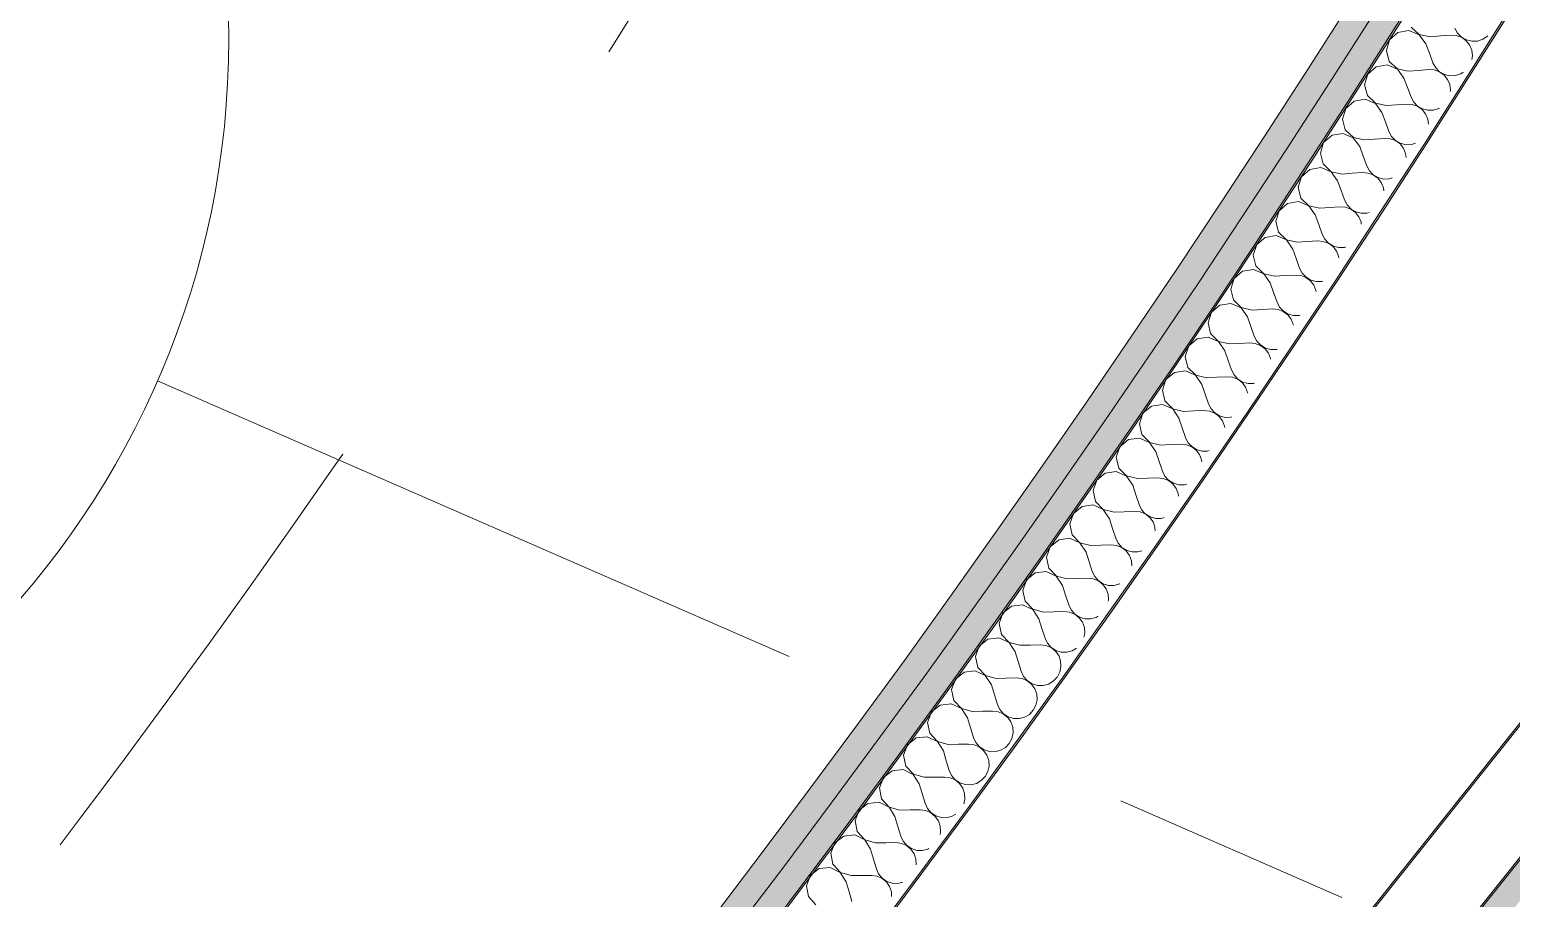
# Model space of a CAD drawing. Header units: millimetres. Extents: x -50172 to 68897, y -80883 to 956680.
# Drawn here: x -21403 to -20536, y -47901 to -47393 of the extents above; entities that cross this region are included whole.
import ezdxf
from ezdxf.enums import TextEntityAlignment as Align

# ---------------------------------------------------------------- set-up
doc = ezdxf.new("R2010")
doc.units = ezdxf.units.MM
doc.header["$MEASUREMENT"] = 0
doc.linetypes.add('Dashed', pattern=[564.444447, 282.222223, -282.222223])
doc.linetypes.add('Double Dashed', pattern=[1093.611073, 529.166651, -211.666656, 141.111112, -211.666656])
for name, color, linetype in [('A-25-M_Wall_Int', 7, 'Continuous'), ('New_A-15-MG_Structural_Grid_Phase_2', 7, 'Continuous'), ('New_A-25-M_Wall_Int', 7, 'Continuous')]:
    doc.layers.add(name, color=color, linetype=linetype)
for name, color, linetype, lineweight in [('A-25-M_Wall_Int_Pen_No__1', 7, 'Continuous', 13), ('A-25-M_Wall_Int_Pen_No__87', 8, 'Continuous', 20), ('New_A-25-M_Wall_Int_Pen_No__1', 7, 'Continuous', 13), ('New_A-25-M_Wall_Int_Pen_No__150', 7, 'Continuous', 0), ('New_A-35-M_FFE_Sanitary_Pen_No__1', 7, 'Continuous', 13), ('New_A-95-P_Drawing_Pen_No__191', 7, 'Continuous', 5)]:
    doc.layers.add(name, color=color, linetype=linetype, lineweight=lineweight)
for name, color, linetype, lineweight, true_color in [('A-25-M_Wall_Int_Pen_No__107', 7, 'Continuous', 15, 0xa6a6a6), ('A-25-M_Wall_Int_Pen_No__81', 7, 'Continuous', 20, 0x6a6a6a), ('New_A-15-MG_Structural_Grid_Phase_2_Pen_No__222', 7, 'Continuous', 13, 0x65af33), ('New_A-25-M_Wall_Int_Pen_No__107', 7, 'Continuous', 15, 0xa6a6a6), ('New_A-25-M_Wall_Int_Pen_No__81', 7, 'Continuous', 20, 0x6a6a6a)]:
    doc.layers.add(name, color=color, linetype=linetype, lineweight=lineweight, true_color=true_color)
doc.styles.add('GENERATED_STYLE_4', font='')
doc.styles.get('GENERATED_STYLE_4').set_extended_font_data('Swis721 BT')

# ---------------------------------------------------------------- blocks, each defined once
blk = doc.blocks.new('*X239')
at = {"layer": 'New_A-25-M_Wall_Int_Pen_No__150', "linetype": 'Continuous'}
for p, q in [((-20602.45, -47394.94), (-20607.3, -47399.27)), ((-20596.04, -47393.81), (-20602.45, -47394.94)), ((-20589.99, -47396.22), (-20596.04, -47393.81)), ((-20594.69, -47391.69), (-20589.94, -47396.13)), ((-20569.13, -47392.42), (-20567.55, -47395.3)), ((-20567.55, -47395.3), (-20565.25, -47397.64)), ((-20607.3, -47399.27), (-20609.17, -47405.5)), ((-20586.12, -47401.44), (-20589.99, -47396.22)), ((-20589.94, -47396.13), (-20583.56, -47397.41)), ((-20586.12, -47401.44), (-20584.01, -47407.02)), ((-20583.56, -47397.41), (-20577.62, -47396.94)), ((-20577.62, -47396.94), (-20571.68, -47396.46)), ((-20568.4, -47396.65), (-20571.68, -47396.46)), ((-20565.3, -47397.72), (-20568.4, -47396.65)), ((-20562.61, -47399.61), (-20565.3, -47397.72)), ((-20565.25, -47397.64), (-20562.39, -47399.26)), ((-20560.54, -47402.17), (-20562.61, -47399.61)), ((-20562.39, -47399.26), (-20559.19, -47400.03)), ((-20559.25, -47405.19), (-20560.54, -47402.17)), ((-20559.19, -47400.03), (-20555.9, -47399.9)), ((-20555.9, -47399.9), (-20552.78, -47398.86)), ((-20552.78, -47398.86), (-20550.04, -47397.01)), ((-20550.04, -47397.01), (-20549.9, -47396.85)), ((-20609.17, -47405.5), (-20607.48, -47411.79)), ((-20607.48, -47411.79), (-20602.74, -47416.25)), ((-20584.01, -47407.02), (-20581.92, -47412.6)), ((-20581.92, -47412.6), (-20580.35, -47415.48)), ((-20558.84, -47408.46), (-20559.25, -47405.19)), ((-20559.18, -47410.65), (-20558.84, -47408.46)), ((-20620.11, -47419.33), (-20622, -47425.55)), ((-20615.24, -47415.02), (-20620.11, -47419.33)), ((-20608.83, -47413.9), (-20615.24, -47415.02)), ((-20602.79, -47416.33), (-20608.83, -47413.9)), ((-20598.93, -47421.57), (-20602.79, -47416.33)), ((-20602.74, -47416.25), (-20596.36, -47417.54)), ((-20596.36, -47417.54), (-20590.42, -47417.09)), ((-20590.42, -47417.09), (-20584.48, -47416.63)), ((-20581.2, -47416.82), (-20584.48, -47416.63)), ((-20578.1, -47417.91), (-20581.2, -47416.82)), ((-20580.35, -47415.48), (-20578.05, -47417.83)), ((-20575.42, -47419.81), (-20578.1, -47417.91)), ((-20578.05, -47417.83), (-20575.2, -47419.46)), ((-20573.36, -47422.37), (-20575.42, -47419.81)), ((-20575.2, -47419.46), (-20572, -47420.24)), ((-20572, -47420.24), (-20568.72, -47420.11)), ((-20568.72, -47420.11), (-20565.58, -47419.09)), ((-20565.58, -47419.09), (-20564.24, -47418.19)), ((-20622, -47425.55), (-20620.33, -47431.84)), ((-20598.93, -47421.57), (-20596.85, -47427.15)), ((-20596.85, -47427.15), (-20594.77, -47432.73)), ((-20572.08, -47425.4), (-20573.36, -47422.37)), ((-20571.68, -47428.67), (-20572.08, -47425.4)), ((-20571.8, -47429.45), (-20571.68, -47428.67)), ((-20628.1, -47435.05), (-20632.99, -47439.34)), ((-20621.69, -47433.96), (-20628.1, -47435.05)), ((-20615.66, -47436.4), (-20621.69, -47433.96)), ((-20620.33, -47431.84), (-20615.6, -47436.32)), ((-20611.81, -47441.65), (-20615.66, -47436.4)), ((-20615.6, -47436.32), (-20609.23, -47437.64)), ((-20609.23, -47437.64), (-20603.29, -47437.2)), ((-20603.29, -47437.2), (-20597.35, -47436.75)), ((-20594.07, -47436.96), (-20597.35, -47436.75)), ((-20594.77, -47432.73), (-20593.21, -47435.63)), ((-20590.97, -47438.06), (-20594.07, -47436.96)), ((-20593.21, -47435.63), (-20590.92, -47437.98)), ((-20588.3, -47439.97), (-20590.97, -47438.06)), ((-20590.92, -47437.98), (-20588.07, -47439.62)), ((-20632.99, -47439.34), (-20634.89, -47445.56)), ((-20634.89, -47445.56), (-20633.24, -47451.85)), ((-20611.81, -47441.65), (-20609.75, -47447.24)), ((-20609.75, -47447.24), (-20607.69, -47452.83)), ((-20586.24, -47442.53), (-20588.3, -47439.97)), ((-20588.07, -47439.62), (-20584.88, -47440.41)), ((-20584.98, -47445.57), (-20586.24, -47442.53)), ((-20584.62, -47448.53), (-20584.98, -47445.57)), ((-20584.88, -47440.41), (-20581.59, -47440.29)), ((-20581.59, -47440.29), (-20578.46, -47439.28)), ((-20578.46, -47439.28), (-20578.36, -47439.22)), ((-20641.03, -47455.04), (-20645.92, -47459.31)), ((-20634.61, -47453.97), (-20641.03, -47455.04)), ((-20628.58, -47456.43), (-20634.61, -47453.97)), ((-20633.24, -47451.85), (-20628.53, -47456.35)), ((-20607.69, -47452.83), (-20606.14, -47455.73)), ((-20606.14, -47455.73), (-20603.85, -47458.09)), ((-20645.92, -47459.31), (-20647.85, -47465.53)), ((-20624.76, -47461.69), (-20628.58, -47456.43)), ((-20628.53, -47456.35), (-20622.16, -47457.68)), ((-20624.76, -47461.69), (-20622.71, -47467.28)), ((-20622.16, -47457.68), (-20616.22, -47457.27)), ((-20616.22, -47457.27), (-20610.28, -47456.84)), ((-20607, -47457.06), (-20610.28, -47456.84)), ((-20603.9, -47458.17), (-20607, -47457.06)), ((-20601.23, -47460.08), (-20603.9, -47458.17)), ((-20603.85, -47458.09), (-20601.01, -47459.73)), ((-20599.19, -47462.66), (-20601.23, -47460.08)), ((-20601.01, -47459.73), (-20597.82, -47460.53)), ((-20597.93, -47465.7), (-20599.19, -47462.66)), ((-20597.82, -47460.53), (-20594.53, -47460.43)), ((-20594.53, -47460.43), (-20592.09, -47459.65)), ((-20647.85, -47465.53), (-20646.22, -47471.83)), ((-20646.22, -47471.83), (-20641.52, -47476.33)), ((-20622.71, -47467.28), (-20620.67, -47472.88)), ((-20620.67, -47472.88), (-20619.12, -47475.79)), ((-20597.67, -47467.96), (-20597.93, -47465.7)), ((-20658.92, -47479.25), (-20660.87, -47485.46)), ((-20654.01, -47474.98), (-20658.92, -47479.25)), ((-20647.59, -47473.93), (-20654.01, -47474.98)), ((-20641.58, -47476.41), (-20647.59, -47473.93)), ((-20637.77, -47481.69), (-20641.58, -47476.41)), ((-20641.52, -47476.33), (-20635.16, -47477.69)), ((-20637.77, -47481.69), (-20635.74, -47487.29)), ((-20635.16, -47477.69), (-20629.21, -47477.29)), ((-20629.21, -47477.29), (-20623.27, -47476.89)), ((-20619.99, -47477.12), (-20623.27, -47476.89)), ((-20616.9, -47478.24), (-20619.99, -47477.12)), ((-20619.12, -47475.79), (-20616.85, -47478.15)), ((-20614.24, -47480.16), (-20616.9, -47478.24)), ((-20616.85, -47478.15), (-20614.01, -47479.81)), ((-20612.2, -47482.74), (-20614.24, -47480.16)), ((-20614.01, -47479.81), (-20610.83, -47480.62)), ((-20610.83, -47480.62), (-20607.54, -47480.53)), ((-20607.54, -47480.53), (-20605.73, -47479.96)), ((-20660.87, -47485.46), (-20659.26, -47491.76)), ((-20635.74, -47487.29), (-20633.71, -47492.89)), ((-20610.95, -47485.78), (-20612.2, -47482.74)), ((-20610.76, -47487.45), (-20610.95, -47485.78)), ((-20671.99, -47499.14), (-20673.95, -47505.34)), ((-20667.06, -47494.89), (-20671.99, -47499.14)), ((-20660.64, -47493.86), (-20667.06, -47494.89)), ((-20654.63, -47496.36), (-20660.64, -47493.86)), ((-20659.26, -47491.76), (-20654.58, -47496.28)), ((-20650.84, -47501.65), (-20654.63, -47496.36)), ((-20654.58, -47496.28), (-20648.22, -47497.66)), ((-20648.22, -47497.66), (-20642.27, -47497.28)), ((-20642.27, -47497.28), (-20636.33, -47496.89)), ((-20633.05, -47497.13), (-20636.33, -47496.89)), ((-20633.71, -47492.89), (-20632.18, -47495.8)), ((-20629.96, -47498.26), (-20633.05, -47497.13)), ((-20632.18, -47495.8), (-20629.91, -47498.18)), ((-20627.3, -47500.19), (-20629.96, -47498.26)), ((-20629.91, -47498.18), (-20627.08, -47499.84)), ((-20673.95, -47505.34), (-20672.36, -47511.65)), ((-20650.84, -47501.65), (-20648.82, -47507.26)), ((-20648.82, -47507.26), (-20646.82, -47512.87)), ((-20625.28, -47502.78), (-20627.3, -47500.19)), ((-20627.08, -47499.84), (-20623.89, -47500.66)), ((-20624.04, -47505.82), (-20625.28, -47502.78)), ((-20623.91, -47507.02), (-20624.04, -47505.82)), ((-20623.89, -47500.66), (-20620.61, -47500.58)), ((-20620.61, -47500.58), (-20619.31, -47500.18)), ((-20680.18, -47514.76), (-20685.11, -47518.99)), ((-20673.75, -47513.75), (-20680.18, -47514.76)), ((-20667.75, -47516.27), (-20673.75, -47513.75)), ((-20672.36, -47511.65), (-20667.69, -47516.19)), ((-20663.97, -47521.57), (-20667.75, -47516.27)), ((-20667.69, -47516.19), (-20661.34, -47517.59)), ((-20646.82, -47512.87), (-20645.29, -47515.78)), ((-20645.29, -47515.78), (-20643.03, -47518.16)), ((-20685.11, -47518.99), (-20687.09, -47525.18)), ((-20687.09, -47525.18), (-20685.53, -47531.5)), ((-20663.97, -47521.57), (-20661.98, -47527.18)), ((-20661.34, -47517.59), (-20655.39, -47517.22)), ((-20655.39, -47517.22), (-20649.45, -47516.86)), ((-20646.17, -47517.11), (-20649.45, -47516.86)), ((-20643.09, -47518.24), (-20646.17, -47517.11)), ((-20640.43, -47520.18), (-20643.09, -47518.24)), ((-20643.03, -47518.16), (-20640.21, -47519.83)), ((-20638.42, -47522.78), (-20640.43, -47520.18)), ((-20640.21, -47519.83), (-20637.03, -47520.67)), ((-20637.19, -47525.83), (-20638.42, -47522.78)), ((-20637.03, -47520.67), (-20633.74, -47520.59)), ((-20633.74, -47520.59), (-20632.84, -47520.32)), ((-20686.92, -47533.59), (-20693.35, -47534.58)), ((-20680.93, -47536.13), (-20686.92, -47533.59)), ((-20685.53, -47531.5), (-20680.88, -47536.05)), ((-20661.98, -47527.18), (-20659.99, -47532.8)), ((-20659.99, -47532.8), (-20658.47, -47535.71)), ((-20637.1, -47526.65), (-20637.19, -47525.83)), ((-20698.3, -47538.8), (-20700.3, -47544.99)), ((-20693.35, -47534.58), (-20698.3, -47538.8)), ((-20677.17, -47541.44), (-20680.93, -47536.13)), ((-20680.88, -47536.05), (-20674.52, -47537.47)), ((-20677.17, -47541.44), (-20675.19, -47547.06)), ((-20674.52, -47537.47), (-20668.58, -47537.13)), ((-20668.58, -47537.13), (-20662.63, -47536.78)), ((-20659.35, -47537.04), (-20662.63, -47536.78)), ((-20656.27, -47538.19), (-20659.35, -47537.04)), ((-20658.47, -47535.71), (-20656.22, -47538.1)), ((-20653.63, -47540.13), (-20656.27, -47538.19)), ((-20656.22, -47538.1), (-20653.4, -47539.79)), ((-20651.62, -47542.73), (-20653.63, -47540.13)), ((-20653.4, -47539.79), (-20650.22, -47540.63)), ((-20650.4, -47545.79), (-20651.62, -47542.73)), ((-20650.22, -47540.63), (-20646.93, -47540.57)), ((-20646.93, -47540.57), (-20646.32, -47540.38)), ((-20700.3, -47544.99), (-20698.76, -47551.31)), ((-20698.76, -47551.31), (-20694.12, -47555.87)), ((-20675.19, -47547.06), (-20673.22, -47552.68)), ((-20650.34, -47546.36), (-20650.4, -47545.79)), ((-20711.56, -47558.56), (-20713.58, -47564.75)), ((-20706.59, -47554.36), (-20711.56, -47558.56)), ((-20700.16, -47553.4), (-20706.59, -47554.36)), ((-20694.17, -47555.95), (-20700.16, -47553.4)), ((-20690.43, -47561.27), (-20694.17, -47555.95)), ((-20694.12, -47555.87), (-20687.77, -47557.31)), ((-20687.77, -47557.31), (-20681.82, -47556.99)), ((-20681.82, -47556.99), (-20675.87, -47556.66)), ((-20672.6, -47556.93), (-20675.87, -47556.66)), ((-20673.22, -47552.68), (-20671.72, -47555.61)), ((-20669.52, -47558.09), (-20672.6, -47556.93)), ((-20671.72, -47555.61), (-20669.47, -47558)), ((-20666.88, -47560.04), (-20669.52, -47558.09)), ((-20669.47, -47558), (-20666.65, -47559.69)), ((-20664.88, -47562.65), (-20666.88, -47560.04)), ((-20666.65, -47559.69), (-20663.48, -47560.55)), ((-20713.58, -47564.75), (-20712.05, -47571.07)), ((-20690.43, -47561.27), (-20688.47, -47566.9)), ((-20688.47, -47566.9), (-20686.52, -47572.53)), ((-20663.67, -47565.71), (-20664.88, -47562.65)), ((-20663.63, -47566.15), (-20663.67, -47565.71)), ((-20663.48, -47560.55), (-20660.19, -47560.49)), ((-20660.19, -47560.49), (-20659.74, -47560.36)), ((-20719.89, -47574.1), (-20724.87, -47578.29)), ((-20713.46, -47573.16), (-20719.89, -47574.1)), ((-20707.48, -47575.73), (-20713.46, -47573.16)), ((-20712.05, -47571.07), (-20707.43, -47575.65)), ((-20703.75, -47581.07), (-20707.48, -47575.73)), ((-20707.43, -47575.65), (-20701.08, -47577.11)), ((-20701.08, -47577.11), (-20695.13, -47576.81)), ((-20695.13, -47576.81), (-20689.18, -47576.49)), ((-20685.91, -47576.78), (-20689.18, -47576.49)), ((-20686.52, -47572.53), (-20685.02, -47575.46)), ((-20682.84, -47577.94), (-20685.91, -47576.78)), ((-20685.02, -47575.46), (-20682.78, -47577.86)), ((-20724.87, -47578.29), (-20726.91, -47584.46)), ((-20726.91, -47584.46), (-20725.4, -47590.79)), ((-20703.75, -47581.07), (-20701.81, -47586.7)), ((-20680.2, -47579.91), (-20682.84, -47577.94)), ((-20682.78, -47577.86), (-20679.97, -47579.56)), ((-20678.21, -47582.52), (-20680.2, -47579.91)), ((-20679.97, -47579.56), (-20676.8, -47580.42)), ((-20677.01, -47585.58), (-20678.21, -47582.52)), ((-20676.97, -47586.01), (-20677.01, -47585.58)), ((-20676.8, -47580.42), (-20673.51, -47580.38)), ((-20673.51, -47580.38), (-20673.11, -47580.26)), ((-20733.26, -47593.8), (-20738.25, -47597.97)), ((-20726.82, -47592.87), (-20733.26, -47593.8)), ((-20720.85, -47595.47), (-20726.82, -47592.87)), ((-20725.4, -47590.79), (-20720.8, -47595.39)), ((-20701.81, -47586.7), (-20699.88, -47592.33)), ((-20699.88, -47592.33), (-20698.39, -47595.27)), ((-20738.25, -47597.97), (-20740.31, -47604.14)), ((-20717.14, -47600.81), (-20720.85, -47595.47)), ((-20720.8, -47595.39), (-20714.46, -47596.87)), ((-20717.14, -47600.81), (-20715.22, -47606.45)), ((-20714.46, -47596.87), (-20708.51, -47596.58)), ((-20708.51, -47596.58), (-20702.56, -47596.29)), ((-20699.28, -47596.58), (-20702.56, -47596.29)), ((-20696.21, -47597.76), (-20699.28, -47596.58)), ((-20698.39, -47595.27), (-20696.16, -47597.68)), ((-20693.59, -47599.73), (-20696.21, -47597.76)), ((-20696.16, -47597.68), (-20693.35, -47599.39)), ((-20691.6, -47602.35), (-20693.59, -47599.73)), ((-20693.35, -47599.39), (-20690.19, -47600.26)), ((-20690.41, -47605.42), (-20691.6, -47602.35)), ((-20690.19, -47600.26), (-20686.9, -47600.23)), ((-20686.9, -47600.23), (-20686.43, -47600.09)), ((-20740.31, -47604.14), (-20738.82, -47610.47)), ((-20738.82, -47610.47), (-20734.23, -47615.08)), ((-20715.22, -47606.45), (-20713.3, -47612.09)), ((-20713.3, -47612.09), (-20711.82, -47615.03)), ((-20690.36, -47605.95), (-20690.41, -47605.42)), ((-20751.69, -47617.61), (-20753.77, -47623.77)), ((-20746.68, -47613.46), (-20751.69, -47617.61)), ((-20740.24, -47612.55), (-20746.68, -47613.46)), ((-20734.28, -47615.16), (-20740.24, -47612.55)), ((-20730.59, -47620.52), (-20734.28, -47615.16)), ((-20734.23, -47615.08), (-20727.89, -47616.58)), ((-20730.59, -47620.52), (-20728.68, -47626.17)), ((-20727.89, -47616.58), (-20721.94, -47616.32)), ((-20721.94, -47616.32), (-20715.99, -47616.04)), ((-20712.72, -47616.34), (-20715.99, -47616.04)), ((-20709.65, -47617.53), (-20712.72, -47616.34)), ((-20711.82, -47615.03), (-20709.6, -47617.45)), ((-20707.03, -47619.51), (-20709.65, -47617.53)), ((-20709.6, -47617.45), (-20706.8, -47619.17)), ((-20705.06, -47622.14), (-20707.03, -47619.51)), ((-20706.8, -47619.17), (-20703.63, -47620.05)), ((-20703.63, -47620.05), (-20700.34, -47620.03)), ((-20700.34, -47620.03), (-20699.69, -47619.84)), ((-20753.77, -47623.77), (-20752.3, -47630.11)), ((-20728.68, -47626.17), (-20726.78, -47631.81)), ((-20703.87, -47625.21), (-20705.06, -47622.14)), ((-20703.81, -47625.96), (-20703.87, -47625.21)), ((-20765.19, -47637.21), (-20767.29, -47643.36)), ((-20760.17, -47633.07), (-20765.19, -47637.21)), ((-20753.73, -47632.18), (-20760.17, -47633.07)), ((-20747.78, -47634.81), (-20753.73, -47632.18)), ((-20752.3, -47630.11), (-20747.72, -47634.73)), ((-20744.1, -47640.18), (-20747.78, -47634.81)), ((-20747.72, -47634.73), (-20741.39, -47636.26)), ((-20741.39, -47636.26), (-20735.44, -47636.01)), ((-20735.44, -47636.01), (-20729.49, -47635.75)), ((-20726.22, -47636.06), (-20729.49, -47635.75)), ((-20726.78, -47631.81), (-20725.32, -47634.75)), ((-20723.16, -47637.26), (-20726.22, -47636.06)), ((-20725.32, -47634.75), (-20723.1, -47637.18)), ((-20720.54, -47639.25), (-20723.16, -47637.26)), ((-20723.1, -47637.18), (-20720.31, -47638.91)), ((-20767.29, -47643.36), (-20765.84, -47649.71)), ((-20744.1, -47640.18), (-20742.21, -47645.84)), ((-20742.21, -47645.84), (-20740.33, -47651.49)), ((-20718.57, -47641.88), (-20720.54, -47639.25)), ((-20720.31, -47638.91), (-20717.14, -47639.8)), ((-20717.4, -47644.96), (-20718.57, -47641.88)), ((-20717.31, -47646.06), (-20717.4, -47644.96)), ((-20717.14, -47639.8), (-20713.85, -47639.79)), ((-20713.85, -47639.79), (-20712.91, -47639.52)), ((-20773.72, -47652.64), (-20778.76, -47656.76)), ((-20767.27, -47651.77), (-20773.72, -47652.64)), ((-20761.33, -47654.42), (-20767.27, -47651.77)), ((-20765.84, -47649.71), (-20761.28, -47654.34)), ((-20757.67, -47659.81), (-20761.33, -47654.42)), ((-20761.28, -47654.34), (-20754.96, -47655.88)), ((-20749, -47655.65), (-20743.05, -47655.42)), ((-20739.78, -47655.74), (-20743.05, -47655.42)), ((-20740.33, -47651.49), (-20738.87, -47654.44)), ((-20738.87, -47654.44), (-20736.67, -47656.87)), ((-20778.76, -47656.76), (-20780.87, -47662.91)), ((-20780.87, -47662.91), (-20779.45, -47669.26)), ((-20757.67, -47659.81), (-20755.81, -47665.46)), ((-20754.96, -47655.88), (-20749, -47655.65)), ((-20736.72, -47656.95), (-20739.78, -47655.74)), ((-20734.11, -47658.94), (-20736.72, -47656.95)), ((-20736.67, -47656.87), (-20733.88, -47658.6)), ((-20732.15, -47661.58), (-20734.11, -47658.94)), ((-20733.88, -47658.6), (-20730.72, -47659.5)), ((-20730.99, -47664.66), (-20732.15, -47661.58)), ((-20730.72, -47659.5), (-20727.43, -47659.51)), ((-20727.43, -47659.51), (-20726.08, -47659.12)), ((-20787.34, -47672.16), (-20792.38, -47676.27)), ((-20780.89, -47671.32), (-20787.34, -47672.16)), ((-20774.95, -47673.99), (-20780.89, -47671.32)), ((-20779.45, -47669.26), (-20774.9, -47673.91)), ((-20755.81, -47665.46), (-20753.94, -47671.12)), ((-20753.94, -47671.12), (-20752.49, -47674.07)), ((-20730.86, -47666.23), (-20730.99, -47664.66)), ((-20792.38, -47676.27), (-20794.52, -47682.41)), ((-20771.31, -47679.38), (-20774.95, -47673.99)), ((-20774.9, -47673.91), (-20768.58, -47675.47)), ((-20771.31, -47679.38), (-20769.46, -47685.05)), ((-20768.58, -47675.47), (-20762.62, -47675.26)), ((-20762.62, -47675.26), (-20756.67, -47675.04)), ((-20753.4, -47675.38), (-20756.67, -47675.04)), ((-20750.35, -47676.59), (-20753.4, -47675.38)), ((-20752.49, -47674.07), (-20750.29, -47676.51)), ((-20747.75, -47678.6), (-20750.35, -47676.59)), ((-20750.29, -47676.51), (-20747.51, -47678.26)), ((-20745.79, -47681.24), (-20747.75, -47678.6)), ((-20747.51, -47678.26), (-20744.35, -47679.17)), ((-20744.64, -47684.32), (-20745.79, -47681.24)), ((-20744.35, -47679.17), (-20741.06, -47679.18)), ((-20741.06, -47679.18), (-20739.2, -47678.66)), ((-20794.52, -47682.41), (-20793.11, -47688.77)), ((-20793.11, -47688.77), (-20788.58, -47693.43)), ((-20769.46, -47685.05), (-20767.61, -47690.71)), ((-20744.47, -47686.49), (-20744.64, -47684.32)), ((-20806.07, -47695.74), (-20808.23, -47701.87)), ((-20801.01, -47691.65), (-20806.07, -47695.74)), ((-20794.56, -47690.82), (-20801.01, -47691.65)), ((-20788.63, -47693.51), (-20794.56, -47690.82)), ((-20785.01, -47698.92), (-20788.63, -47693.51)), ((-20788.58, -47693.43), (-20782.26, -47695.01)), ((-20785.01, -47698.92), (-20783.18, -47704.58)), ((-20782.26, -47695.01), (-20776.31, -47694.82)), ((-20776.31, -47694.82), (-20770.35, -47694.62)), ((-20767.09, -47694.97), (-20770.35, -47694.62)), ((-20767.61, -47690.71), (-20766.17, -47693.67)), ((-20764.04, -47696.19), (-20767.09, -47694.97)), ((-20766.17, -47693.67), (-20763.98, -47696.11)), ((-20761.44, -47698.21), (-20764.04, -47696.19)), ((-20763.98, -47696.11), (-20761.2, -47697.86)), ((-20759.5, -47700.86), (-20761.44, -47698.21)), ((-20761.2, -47697.86), (-20758.05, -47698.79)), ((-20758.05, -47698.79), (-20754.76, -47698.81)), ((-20754.76, -47698.81), (-20752.28, -47698.12)), ((-20808.23, -47701.87), (-20806.84, -47708.23)), ((-20783.18, -47704.58), (-20781.35, -47710.26)), ((-20758.36, -47703.94), (-20759.5, -47700.86)), ((-20758.13, -47706.83), (-20758.36, -47703.94)), ((-20819.82, -47715.16), (-20822, -47721.29)), ((-20814.75, -47711.09), (-20819.82, -47715.16)), ((-20808.29, -47710.28), (-20814.75, -47711.09)), ((-20802.38, -47712.99), (-20808.29, -47710.28)), ((-20806.84, -47708.23), (-20802.32, -47712.91)), ((-20798.77, -47718.41), (-20802.38, -47712.99)), ((-20802.32, -47712.91), (-20796.01, -47714.51)), ((-20796.01, -47714.51), (-20790.06, -47714.34)), ((-20790.06, -47714.34), (-20784.1, -47714.16)), ((-20780.83, -47714.51), (-20784.1, -47714.16)), ((-20781.35, -47710.26), (-20779.92, -47713.22)), ((-20777.79, -47715.75), (-20780.83, -47714.51)), ((-20779.92, -47713.22), (-20777.73, -47715.67)), ((-20775.2, -47717.77), (-20777.79, -47715.75)), ((-20777.73, -47715.67), (-20774.96, -47717.43)), ((-20822, -47721.29), (-20820.63, -47727.65)), ((-20798.77, -47718.41), (-20796.95, -47724.08)), ((-20796.95, -47724.08), (-20795.14, -47729.76)), ((-20773.26, -47720.43), (-20775.2, -47717.77)), ((-20774.96, -47717.43), (-20771.81, -47718.36)), ((-20772.13, -47723.52), (-20773.26, -47720.43)), ((-20771.89, -47726.8), (-20772.13, -47723.52)), ((-20771.81, -47718.36), (-20768.52, -47718.39)), ((-20768.52, -47718.39), (-20765.34, -47717.52)), ((-20765.34, -47717.52), (-20765.29, -47717.49)), ((-20828.55, -47730.48), (-20833.63, -47734.54)), ((-20822.09, -47729.7), (-20828.55, -47730.48)), ((-20816.18, -47732.43), (-20822.09, -47729.7)), ((-20820.63, -47727.65), (-20816.12, -47732.35)), ((-20812.59, -47737.85), (-20816.18, -47732.43)), ((-20816.12, -47732.35), (-20809.82, -47733.97)), ((-20795.14, -47729.76), (-20793.72, -47732.72)), ((-20793.72, -47732.72), (-20791.55, -47735.18)), ((-20772.04, -47727.53), (-20771.89, -47726.8)), ((-20833.63, -47734.54), (-20835.83, -47740.66)), ((-20835.83, -47740.66), (-20834.48, -47747.03)), ((-20812.59, -47737.85), (-20810.79, -47743.53)), ((-20809.82, -47733.97), (-20803.87, -47733.81)), ((-20803.87, -47733.81), (-20797.91, -47733.65)), ((-20794.64, -47734.02), (-20797.91, -47733.65)), ((-20791.6, -47735.26), (-20794.64, -47734.02)), ((-20789.02, -47737.29), (-20791.6, -47735.26)), ((-20791.55, -47735.18), (-20788.78, -47736.95)), ((-20787.09, -47739.95), (-20789.02, -47737.29)), ((-20788.78, -47736.95), (-20785.63, -47737.9)), ((-20785.97, -47743.05), (-20787.09, -47739.95)), ((-20785.63, -47737.9), (-20782.34, -47737.94)), ((-20782.34, -47737.94), (-20779.16, -47737.08)), ((-20779.16, -47737.08), (-20777.96, -47736.36)), ((-20842.41, -47749.84), (-20847.5, -47753.88)), ((-20835.95, -47749.07), (-20842.41, -47749.84)), ((-20830.05, -47751.82), (-20835.95, -47749.07)), ((-20834.48, -47747.03), (-20829.99, -47751.74)), ((-20810.79, -47743.53), (-20809, -47749.22)), ((-20809, -47749.22), (-20807.59, -47752.19)), ((-20786.22, -47748.64), (-20785.74, -47746.33)), ((-20785.74, -47746.33), (-20785.97, -47743.05)), ((-20847.5, -47753.88), (-20849.72, -47759.99)), ((-20826.47, -47757.26), (-20830.05, -47751.82)), ((-20829.99, -47751.74), (-20823.69, -47753.38)), ((-20826.47, -47757.26), (-20824.69, -47762.94)), ((-20823.69, -47753.38), (-20817.74, -47753.24)), ((-20817.74, -47753.24), (-20811.78, -47753.1)), ((-20808.51, -47753.48), (-20811.78, -47753.1)), ((-20805.48, -47754.73), (-20808.51, -47753.48)), ((-20807.59, -47752.19), (-20805.42, -47754.65)), ((-20802.9, -47756.77), (-20805.48, -47754.73)), ((-20805.42, -47754.65), (-20802.66, -47756.43)), ((-20800.98, -47759.44), (-20802.9, -47756.77)), ((-20802.66, -47756.43), (-20799.51, -47757.38)), ((-20799.87, -47762.53), (-20800.98, -47759.44)), ((-20799.51, -47757.38), (-20796.22, -47757.44)), ((-20796.22, -47757.44), (-20793.04, -47756.58)), ((-20793.04, -47756.58), (-20790.56, -47755.1)), ((-20849.72, -47759.99), (-20848.39, -47766.36)), ((-20848.39, -47766.36), (-20843.92, -47771.09)), ((-20824.69, -47762.94), (-20822.92, -47768.63)), ((-20800.33, -47769.05), (-20799.65, -47765.82)), ((-20799.65, -47765.82), (-20799.87, -47762.53)), ((-20861.44, -47773.17), (-20863.67, -47779.28)), ((-20856.33, -47769.14), (-20861.44, -47773.17)), ((-20849.86, -47768.4), (-20856.33, -47769.14)), ((-20843.97, -47771.16), (-20849.86, -47768.4)), ((-20840.42, -47776.61), (-20843.97, -47771.16)), ((-20843.92, -47771.09), (-20837.63, -47772.75)), ((-20840.42, -47776.61), (-20838.66, -47782.31)), ((-20837.63, -47772.75), (-20831.67, -47772.63)), ((-20831.67, -47772.63), (-20825.71, -47772.51)), ((-20822.45, -47772.89), (-20825.71, -47772.51)), ((-20822.92, -47768.63), (-20821.52, -47771.6)), ((-20819.41, -47774.16), (-20822.45, -47772.89)), ((-20821.52, -47771.6), (-20819.36, -47774.08)), ((-20816.84, -47776.2), (-20819.41, -47774.16)), ((-20819.36, -47774.08), (-20816.6, -47775.87)), ((-20814.94, -47778.88), (-20816.84, -47776.2)), ((-20816.6, -47775.87), (-20813.46, -47776.83)), ((-20813.46, -47776.83), (-20810.17, -47776.89)), ((-20810.17, -47776.89), (-20806.98, -47776.05)), ((-20806.98, -47776.05), (-20804.14, -47774.37)), ((-20804.14, -47774.37), (-20801.94, -47772.05)), ((-20801.79, -47771.83), (-20800.33, -47769.05)), ((-20863.67, -47779.28), (-20862.37, -47785.65)), ((-20862.37, -47785.65), (-20857.91, -47790.39)), ((-20838.66, -47782.31), (-20836.9, -47788)), ((-20813.83, -47781.98), (-20814.94, -47778.88)), ((-20814.31, -47788.49), (-20813.62, -47785.27)), ((-20813.62, -47785.27), (-20813.83, -47781.98)), ((-20875.43, -47792.42), (-20877.69, -47798.52)), ((-20870.31, -47788.41), (-20875.43, -47792.42)), ((-20863.84, -47787.68), (-20870.31, -47788.41)), ((-20857.96, -47790.47), (-20863.84, -47787.68)), ((-20854.43, -47795.93), (-20857.96, -47790.47)), ((-20857.91, -47790.39), (-20851.62, -47792.07)), ((-20851.62, -47792.07), (-20845.66, -47791.97)), ((-20845.66, -47791.97), (-20839.7, -47791.87)), ((-20836.44, -47792.26), (-20839.7, -47791.87)), ((-20836.9, -47788), (-20835.51, -47790.98)), ((-20833.41, -47793.54), (-20836.44, -47792.26)), ((-20835.51, -47790.98), (-20833.36, -47793.46)), ((-20830.85, -47795.59), (-20833.41, -47793.54)), ((-20833.36, -47793.46), (-20830.61, -47795.26)), ((-20820.99, -47795.47), (-20818.14, -47793.8)), ((-20818.14, -47793.8), (-20815.86, -47791.41)), ((-20815.86, -47791.41), (-20814.31, -47788.49)), ((-20877.69, -47798.52), (-20876.4, -47804.9)), ((-20854.43, -47795.93), (-20852.68, -47801.63)), ((-20852.68, -47801.63), (-20850.94, -47807.33)), ((-20828.95, -47798.27), (-20830.85, -47795.59)), ((-20830.61, -47795.26), (-20827.47, -47796.23)), ((-20827.86, -47801.38), (-20828.95, -47798.27)), ((-20827.65, -47804.66), (-20827.86, -47801.38)), ((-20827.47, -47796.23), (-20824.18, -47796.3)), ((-20824.18, -47796.3), (-20820.99, -47795.47)), ((-20889.49, -47811.62), (-20891.76, -47817.71)), ((-20884.35, -47807.63), (-20889.49, -47811.62)), ((-20877.89, -47806.92), (-20884.35, -47807.63)), ((-20872.01, -47809.73), (-20877.89, -47806.92)), ((-20876.4, -47804.9), (-20871.96, -47809.65)), ((-20868.49, -47815.2), (-20872.01, -47809.73)), ((-20871.96, -47809.65), (-20865.67, -47811.35)), ((-20865.67, -47811.35), (-20859.72, -47811.27)), ((-20859.72, -47811.27), (-20853.76, -47811.18)), ((-20850.5, -47811.59), (-20853.76, -47811.18)), ((-20850.94, -47807.33), (-20849.56, -47810.31)), ((-20847.47, -47812.87), (-20850.5, -47811.59)), ((-20849.56, -47810.31), (-20847.42, -47812.8)), ((-20832.2, -47813.18), (-20829.91, -47810.8)), ((-20829.91, -47810.8), (-20828.36, -47807.89)), ((-20828.36, -47807.89), (-20827.65, -47804.66)), ((-20891.76, -47817.71), (-20890.5, -47824.1)), ((-20868.49, -47815.2), (-20866.77, -47820.9)), ((-20844.92, -47814.94), (-20847.47, -47812.87)), ((-20847.42, -47812.8), (-20844.67, -47814.6)), ((-20843.02, -47817.62), (-20844.92, -47814.94)), ((-20844.67, -47814.6), (-20841.54, -47815.58)), ((-20841.94, -47820.73), (-20843.02, -47817.62)), ((-20841.54, -47815.58), (-20838.25, -47815.67)), ((-20838.25, -47815.67), (-20835.05, -47814.85)), ((-20835.05, -47814.85), (-20832.2, -47813.18)), ((-20898.46, -47826.8), (-20903.61, -47830.78)), ((-20891.99, -47826.12), (-20898.46, -47826.8)), ((-20886.12, -47828.94), (-20891.99, -47826.12)), ((-20890.5, -47824.1), (-20886.07, -47828.86)), ((-20882.62, -47834.42), (-20886.12, -47828.94)), ((-20886.07, -47828.86), (-20879.79, -47830.58)), ((-20866.77, -47820.9), (-20865.05, -47826.61)), ((-20865.05, -47826.61), (-20863.67, -47829.59)), ((-20844.03, -47830.15), (-20842.46, -47827.24)), ((-20842.46, -47827.24), (-20841.75, -47824.02)), ((-20841.75, -47824.02), (-20841.94, -47820.73)), ((-20903.61, -47830.78), (-20905.9, -47836.86)), ((-20905.9, -47836.86), (-20904.65, -47843.25)), ((-20882.62, -47834.42), (-20880.91, -47840.13)), ((-20879.79, -47830.58), (-20873.83, -47830.52)), ((-20873.83, -47830.52), (-20867.88, -47830.46)), ((-20864.61, -47830.87), (-20867.88, -47830.46)), ((-20861.59, -47832.17), (-20864.61, -47830.87)), ((-20863.67, -47829.59), (-20861.54, -47832.09)), ((-20859.04, -47834.24), (-20861.59, -47832.17)), ((-20861.54, -47832.09), (-20858.8, -47833.9)), ((-20857.16, -47836.93), (-20859.04, -47834.24)), ((-20858.8, -47833.9), (-20855.67, -47834.89)), ((-20856.09, -47840.04), (-20857.16, -47836.93)), ((-20855.67, -47834.89), (-20852.38, -47834.99)), ((-20852.38, -47834.99), (-20849.18, -47834.18)), ((-20849.18, -47834.18), (-20846.33, -47832.52)), ((-20846.33, -47832.52), (-20844.03, -47830.15)), ((-20912.62, -47845.93), (-20917.78, -47849.89)), ((-20906.15, -47845.27), (-20912.62, -47845.93)), ((-20900.3, -47848.11), (-20906.15, -47845.27)), ((-20904.65, -47843.25), (-20900.24, -47848.03)), ((-20880.91, -47840.13), (-20879.21, -47845.84)), ((-20879.21, -47845.84), (-20877.85, -47848.83)), ((-20856.55, -47846.2), (-20855.9, -47843.33)), ((-20855.9, -47843.33), (-20856.09, -47840.04)), ((-20917.78, -47849.89), (-20920.1, -47855.97)), ((-20896.81, -47853.6), (-20900.3, -47848.11)), ((-20900.24, -47848.03), (-20893.97, -47849.77)), ((-20896.81, -47853.6), (-20895.12, -47859.32)), ((-20893.97, -47849.77), (-20888.01, -47849.73)), ((-20888.01, -47849.73), (-20882.05, -47849.68)), ((-20878.79, -47850.11), (-20882.05, -47849.68)), ((-20875.78, -47851.41), (-20878.79, -47850.11)), ((-20877.85, -47848.83), (-20875.72, -47851.33)), ((-20873.23, -47853.49), (-20875.78, -47851.41)), ((-20875.72, -47851.33), (-20872.99, -47853.16)), ((-20871.36, -47856.19), (-20873.23, -47853.49)), ((-20872.99, -47853.16), (-20869.86, -47854.16)), ((-20869.86, -47854.16), (-20866.57, -47854.26)), ((-20866.57, -47854.26), (-20863.37, -47853.46)), ((-20863.37, -47853.46), (-20861.28, -47852.26)), ((-20920.1, -47855.97), (-20918.87, -47862.36)), ((-20918.87, -47862.36), (-20914.47, -47867.15)), ((-20895.12, -47859.32), (-20893.44, -47865.03)), ((-20870.29, -47859.3), (-20871.36, -47856.19)), ((-20870.44, -47864), (-20870.12, -47862.59)), ((-20870.12, -47862.59), (-20870.29, -47859.3)), ((-20932.02, -47868.96), (-20934.35, -47875.03)), ((-20926.85, -47865.02), (-20932.02, -47868.96)), ((-20920.37, -47864.38), (-20926.85, -47865.02)), ((-20914.53, -47867.23), (-20920.37, -47864.38)), ((-20911.06, -47872.74), (-20914.53, -47867.23)), ((-20914.47, -47867.15), (-20908.21, -47868.92)), ((-20908.21, -47868.92), (-20902.25, -47868.89)), ((-20902.25, -47868.89), (-20896.29, -47868.87)), ((-20893.03, -47869.3), (-20896.29, -47868.87)), ((-20893.44, -47865.03), (-20892.08, -47868.03)), ((-20890.02, -47870.61), (-20893.03, -47869.3)), ((-20892.08, -47868.03), (-20889.96, -47870.54)), ((-20887.48, -47872.7), (-20890.02, -47870.61)), ((-20889.96, -47870.54), (-20887.23, -47872.37)), ((-20887.23, -47872.37), (-20884.11, -47873.38)), ((-20877.62, -47872.7), (-20876.93, -47872.31)), ((-20934.35, -47875.03), (-20933.15, -47881.43)), ((-20911.06, -47872.74), (-20909.39, -47878.46)), ((-20909.39, -47878.46), (-20907.72, -47884.18)), ((-20885.62, -47875.41), (-20887.48, -47872.7)), ((-20884.56, -47878.52), (-20885.62, -47875.41)), ((-20884.4, -47881.81), (-20884.56, -47878.52)), ((-20884.11, -47873.38), (-20880.82, -47873.49)), ((-20880.82, -47873.49), (-20877.62, -47872.7)), ((-20946.32, -47887.98), (-20948.67, -47894.05)), ((-20941.14, -47884.06), (-20946.32, -47887.98)), ((-20934.66, -47883.44), (-20941.14, -47884.06)), ((-20928.82, -47886.31), (-20934.66, -47883.44)), ((-20933.15, -47881.43), (-20928.76, -47886.23)), ((-20925.37, -47891.83), (-20928.82, -47886.31)), ((-20928.76, -47886.23), (-20922.51, -47888.01)), ((-20922.51, -47888.01), (-20916.55, -47888.01)), ((-20916.55, -47888.01), (-20910.59, -47888)), ((-20907.33, -47888.45), (-20910.59, -47888)), ((-20907.72, -47884.18), (-20906.38, -47887.18)), ((-20904.32, -47889.77), (-20907.33, -47888.45)), ((-20906.38, -47887.18), (-20904.27, -47889.69)), ((-20904.27, -47889.69), (-20901.54, -47891.53)), ((-20884.42, -47881.91), (-20884.4, -47881.81)), ((-20948.67, -47894.05), (-20947.49, -47900.44)), ((-20925.37, -47891.83), (-20923.72, -47897.55)), ((-20923.72, -47897.55), (-20922.07, -47903.28)), ((-20901.79, -47891.87), (-20904.32, -47889.77)), ((-20899.94, -47894.58), (-20901.79, -47891.87)), ((-20901.54, -47891.53), (-20898.42, -47892.55)), ((-20898.89, -47897.7), (-20899.94, -47894.58)), ((-20898.77, -47900.29), (-20898.89, -47897.7)), ((-20898.42, -47892.55), (-20895.13, -47892.68)), ((-20895.13, -47892.68), (-20892.29, -47891.99)), ((-20947.49, -47900.44), (-20943.12, -47905.27))]:
    blk.add_line(p, q, dxfattribs=at)
blk = doc.blocks.new('Wall_17_1', base_point=(-29918.46, -50217.22))
at = {"layer": 'New_A-25-M_Wall_Int_Pen_No__107', "linetype": 'Continuous'}
for points in [[(-20095.26, -46371.16, -0.413614), (-29918.46, -50217.22), (-29924.46, -50230.97, 0.413614), (-20081.52, -46377.18)], [(-20081.52, -46377.18, -0.413614), (-29924.46, -50230.97), (-29930.45, -50244.72, 0.413614), (-20067.79, -46383.21)]]:
    blk.add_hatch(color=256, dxfattribs=at).paths.add_polyline_path(points)
at = {"layer": 'New_A-25-M_Wall_Int_Pen_No__81', "linetype": 'Continuous', "lineweight": 0, "true_color": 0x353535}
for points in [[(-20067.79, -46383.21, -0.413614), (-29930.45, -50244.72), (-29930.85, -50245.64, 0.413614), (-20066.87, -46383.61)], [(-20021.08, -46403.69, -0.413614), (-29950.84, -50291.47), (-29951.24, -50292.39, 0.413614), (-20020.16, -46404.09)]]:
    blk.add_hatch(color=250, dxfattribs=at).paths.add_polyline_path(points)
at = {"layer": 'New_A-25-M_Wall_Int_Pen_No__1', "linetype": 'Continuous'}
for radius in [7467.12, 7482.12, 7498.12, 7497.12, 7549.12, 7548.12]:
    blk.add_arc((-26933.84, -43372.52), radius, 246.440445, 336.323082, dxfattribs=at)
at = {"layer": 'New_A-25-M_Wall_Int', "color": 250, "lineweight": 50, "true_color": 0x2a2a2a}
blk.add_blockref('*X239', (0, 0), dxfattribs=at)
blk = doc.blocks.new('Wall_117_1', base_point=(-22330.43, -50182.12))
at = {"layer": 'A-25-M_Wall_Int_Pen_No__87', "linetype": 'Continuous', "flags": 128}
blk.add_lwpolyline([(-19767.19, -46841.47), (-22379.61, -50115.48)], dxfattribs=at)
blk = doc.blocks.new('Wall_221_1', base_point=(-22330.83, -50182.61))
at = {"layer": 'A-25-M_Wall_Int_Pen_No__107', "linetype": 'Continuous'}
blk.add_hatch(color=256, dxfattribs=at).paths.add_polyline_path([(-22340.05, -50170.12), (-19705.5, -46868.37), (-19719.73, -46862.16), (-22349.27, -50157.62)])
at = {"layer": 'A-25-M_Wall_Int_Pen_No__81', "linetype": 'Continuous', "lineweight": 0, "true_color": 0x353535}
for points in [[(-22379.39, -50116.81), (-19766.24, -46841.88), (-19767.19, -46841.47), (-22380, -50115.98)], [(-22349.27, -50157.62), (-19719.73, -46862.16), (-19720.68, -46861.75), (-22349.88, -50156.79)]]:
    blk.add_hatch(color=250, dxfattribs=at).paths.add_polyline_path(points)
at = {"layer": 'A-25-M_Wall_Int_Pen_No__1', "linetype": 'Continuous'}
for p, q in [((-22379.39, -50116.81), (-19766.24, -46841.88)), ((-22349.88, -50156.79), (-19720.68, -46861.75)), ((-22349.27, -50157.62), (-19719.73, -46862.16))]:
    blk.add_line(p, q, dxfattribs=at)
at = {"layer": 'A-25-M_Wall_Int_Pen_No__1', "linetype": 'Continuous', "flags": 128}
blk.add_lwpolyline([(-19767.19, -46841.47), (-22380, -50115.98)], dxfattribs=at)
blk = doc.blocks.new('Standard grid marker_13')
at = {"layer": 'New_A-15-MG_Structural_Grid_Phase_2_Pen_No__222', "linetype": 'Double Dashed'}
blk.add_line((20063.55, 0), (22654.17, 0), dxfattribs=at)
at = {"layer": 'New_A-15-MG_Structural_Grid_Phase_2_Pen_No__222', "linetype": 'Continuous'}
blk.add_circle((23154.17, 0), 500, dxfattribs=at)
at = {"layer": 'New_A-15-MG_Structural_Grid_Phase_2_Pen_No__222', "style": 'GENERATED_STYLE_4'}
for tag, p in [('AC_MarkerText_1_0', (-500, 43.39)), ('AC_MarkerText_1_1', (23154.17, 43.39))]:
    blk.add_attdef(tag, text='', height=350, rotation=180, dxfattribs=at).set_placement(p, align=Align.MIDDLE_CENTER)

msp = doc.modelspace()

# ---------------------------------------------------------------- linework, layer by layer
at = {"layer": 'New_A-35-M_FFE_Sanitary_Pen_No__1', "linetype": 'Dashed'}
msp.add_arc((-26783.55, -43782.02), 6769.91, 246.440412, 336.440412, dxfattribs=at)
at = {"layer": 'New_A-95-P_Drawing_Pen_No__191', "linetype": 'Dashed'}
msp.add_arc((-26775.42, -43793.33), 6450.18, 246.159671, 336.503685, dxfattribs=at)

# ---------------------------------------------------------------- block references
at = {"layer": 'A-25-M_Wall_Int', "color": 250, "lineweight": 50, "true_color": 0x2a2a2a}
for name, p in [('Wall_221_1', (-22330.83, -50182.61)), ('Wall_117_1', (-22330.43, -50182.12))]:
    msp.add_blockref(name, p, dxfattribs=at)
at = {"layer": 'New_A-15-MG_Structural_Grid_Phase_2', "color": 8, "linetype": 'Continuous', "lineweight": 15, "zscale": 1000, "rotation": 156.4404115839914}
msp.add_blockref('Standard grid marker_13', (-562.6, -56653.56), dxfattribs=at)
at = {"layer": 'New_A-25-M_Wall_Int', "color": 250, "lineweight": 50, "true_color": 0x2a2a2a}
msp.add_blockref('Wall_17_1', (-29918.46, -50217.22), dxfattribs=at)

doc.saveas('drawing.dxf')
